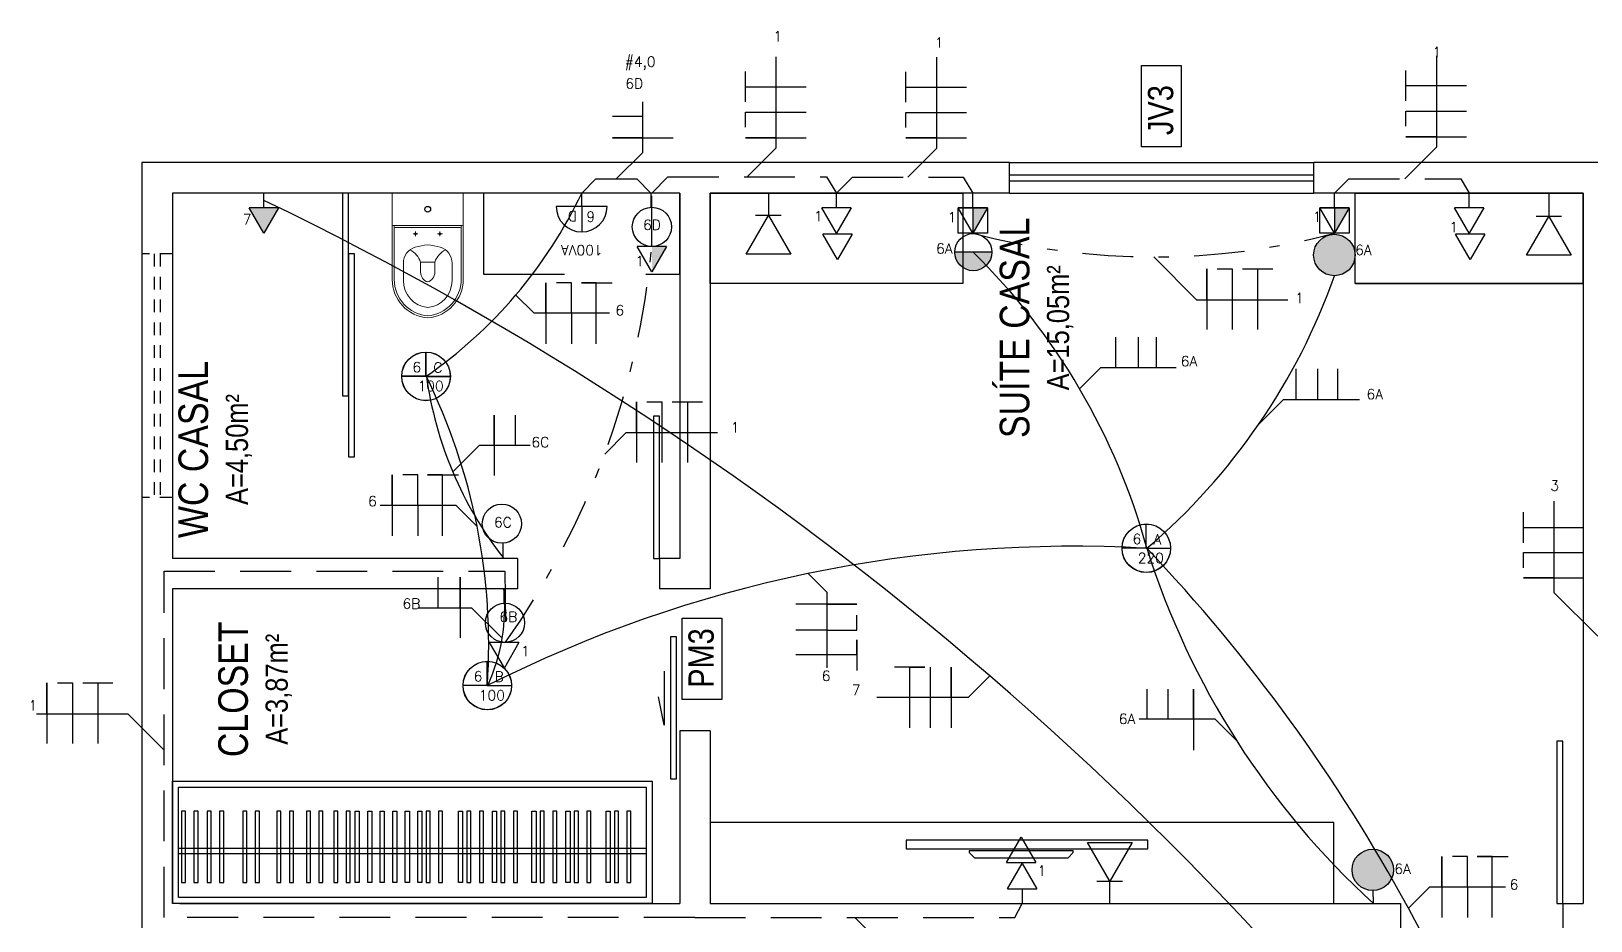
# Model space of a CAD drawing. Header units: millimetres. Extents: x 2718 to 3327, y 272 to 594.
# Drawn here: x 3143.27 to 3158.64, y 448.22 to 456.98 of the extents above; entities that cross this region are included whole.
import ezdxf
from ezdxf.enums import TextEntityAlignment as Align

# ---------------------------------------------------------------- set-up
doc = ezdxf.new("R2010")
doc.units = ezdxf.units.MM
doc.header["$MEASUREMENT"] = 0
for name, pattern in [('DASHDOT', [1, 0.5, -0.25, 0, -0.25]), ('DASHED', [0.75, 0.5, -0.25]), ('HIDDEN2', [0.1875, 0.125, -0.0625])]:
    doc.linetypes.add(name, pattern=pattern)
doc.layers.get('0').update_dxf_attribs({"linetype": 'CONTINUOUS'})
for name, color, linetype, lineweight in [('Circuito Chuveiros', 10, 'CONTINUOUS', 30), ('Circuito Iluminação 3', 90, 'CONTINUOUS', 30), ('Circuito Iluminação 6', 90, 'CONTINUOUS', 30), ('Circuito Tomada 1', 10, 'CONTINUOUS', 30), ('Circuito Tomada 3', 10, 'CONTINUOUS', 30), ('E-Lay-9', 9, 'CONTINUOUS', 9), ('E-Txt-W', 7, 'CONTINUOUS', 20), ('Eletroduto Laje', 40, 'CONTINUOUS', 30), ('Eletroduto_Parede', 200, 'DASHED', 30), ('Eletroduto_Piso', 32, 'DASHDOT', 30)]:
    doc.layers.add(name, color=color, linetype=linetype, lineweight=lineweight)
for name, color, linetype in [('E-txt-g', 3, 'CONTINUOUS'), ('HIDROSSANITÁRIO', 8, 'CONTINUOUS'), ('Iluminação', 50, 'CONTINUOUS'), ('Iluminação_Arandela', 50, 'CONTINUOUS'), ('Iluminação_Teto', 50, 'CONTINUOUS'), ('PONTOS_ELETRICOS', 2, 'CONTINUOUS'), ('Segurança', 170, 'CONTINUOUS'), ('Tomadas_Interruptores', 50, 'CONTINUOUS'), ('TXT_0', 7, 'CONTINUOUS')]:
    doc.layers.add(name, color=color, linetype=linetype)
doc.styles.add('F2', font='ARIALN.TTF')
doc.styles.add('PADRAO_TXT', font='romans.shx')
doc.styles.add('REG60', font='romans.shx', dxfattribs={"width": 0.8, "height": 0.15})
doc.styles.add('REG80', font='romans.shx', dxfattribs={"width": 0.8, "height": 0.2})
doc.styles.add('ROMANS', font='romans.shx', dxfattribs={"height": 0.1})

# ---------------------------------------------------------------- blocks, each defined once
blk = doc.blocks.new('vaso-s')
at = {"color": 8}
for start, end in [(0, 180), (180, 0)]:
    blk.add_arc((0.08, 0), 0.0143, start, end, dxfattribs=at)
at = {"layer": 'E-Lay-9', "color": 8}
for p, q in [((0, 0.17), (0, 0)), ((0.4256, 0.175), (0.005, 0.175)), ((0.16, 0.17), (0.16, 0.17)), ((0.16, 0.17), (0.16, 0)), ((0.4256, 0.165), (0.165, 0.165)), ((0.17, 0), (0.17, 0.16)), ((0.4306, 0.12), (0.3459, 0.12)), ((0.2134, 0.06), (0.1891, 0.06)), ((0.2013, 0.0479), (0.2013, 0.0722)), ((0.3406, 0.035), (0.3406, 0)), ((0.3906, 0.035), (0.3406, 0.035)), ((0, -0.17), (0, 0)), ((0.16, -0.17), (0.16, 0)), ((0.17, 0), (0.17, -0.1601)), ((0.2134, -0.06), (0.1891, -0.06)), ((0.2013, -0.0479), (0.2013, -0.0722)), ((0.3406, -0.035), (0.3406, 0)), ((0.3906, -0.035), (0.3406, -0.035)), ((0.4306, -0.12), (0.3459, -0.12)), ((0.4256, -0.175), (0.005, -0.175)), ((0.16, -0.17), (0.16, -0.17)), ((0.4256, -0.165), (0.165, -0.165))]:
    blk.add_line(p, q, dxfattribs=at)
for centre in [(0.2013, 0.06), (0.2013, -0.06)]:
    blk.add_circle(centre, 0.005, dxfattribs=at)
for centre, radius, start, end in [((0.005, 0.17), 0.005, 90, 180), ((0.155, 0.17), 0.005, 0, 90), ((0.165, 0.17), 0.00495, 180, 270), ((0.165, 0.16), 0.00495, 0, 90), ((0.4256, -0.015), 0.19, 4.52806, 90), ((0.4256, -0.015), 0.18, 4.78019, 90), ((0.3459, 0.0375), 0.0825, 90, 163.03545), ((0.3754, 0.1358), 0.1066, 206.93947, 250.96472), ((0.4306, -0.015), 0.135, 6.37937, 90), ((0.518, -0.015), 0.2624, 163.03545, 176.7233), ((0.3906, -0.015), 0.05, 17.4576, 90), ((0.518, 0.015), 0.2624, 183.2767, 196.96455), ((0.3459, -0.0375), 0.0825, 196.96455, 270), ((0.3754, -0.1358), 0.1066, 109.03528, 153.06053), ((0.3906, 0.015), 0.05, 270, 342.5424), ((0.4256, 0.015), 0.19, 270, 355.47194), ((0.4256, 0.015), 0.18, 270, 355.21981), ((0.4306, 0.015), 0.135, 270, 353.62063), ((0.005, -0.17), 0.005, 180, 270), ((0.155, -0.17), 0.005, 270, 0), ((0.165, -0.17), 0.00495, 90, 180), ((0.165, -0.1601), 0.00495, 270, 0)]:
    blk.add_arc(centre, radius, start, end, dxfattribs=at)
blk = doc.blocks.new('TXT-AMB75')
at = {"layer": 'E-txt-g', "style": 'REG80', "width": 0.8, "flags": 8}
blk.add_attdef('TXT', text='', height=0.2, dxfattribs=at).set_placement((0.005, 0.296), align=Align.CENTER)
at = {"layer": 'E-Txt-W', "style": 'REG60', "width": 0.8, "flags": 8}
blk.add_attdef('TXT', text='', height=0.15, dxfattribs=at).set_placement((0.005, 0.027), align=Align.CENTER)
blk = doc.blocks.new('luminaria3')
at = {"layer": 'PONTOS_ELETRICOS'}
for p, q in [((0, 0.133), (0, 0.383)), ((-0.09, 0), (0.09, 0)), ((0, 0.133), (0, 0))]:
    blk.add_line(p, q, dxfattribs=at)
blk.add_lwpolyline([(0.25, 0.133, 1), (-0.25, 0.133)], format="xyb", close=True, dxfattribs=at)
at = {"layer": 'TXT_0', "style": 'PADRAO_TXT', "flags": 8}
for tag, p in [('PO', (-0.001, 0.563)), ('CI', (-0.089, 0.232)), ('CO', (0.091, 0.229))]:
    blk.add_attdef(tag, text='', height=0.1, dxfattribs=at).set_placement(p, align=Align.MIDDLE)

msp = doc.modelspace()

# ---------------------------------------------------------------- hatches: boundary and pattern name
at = {"layer": 'Tomadas_Interruptores'}
h = msp.add_hatch(color=256, dxfattribs=at)
h.dxf.hatch_style = 1
h.paths.add_polyline_path([(3145.419, 455.241), (3145.563, 454.99), (3145.708, 455.241)])
h = msp.add_hatch(color=256, dxfattribs=at)
h.dxf.hatch_style = 1
h.paths.add_polyline_path([(3152.692, 455.241), (3152.547, 455.241), (3152.547, 454.991), (3152.547, 454.991)])
h = msp.add_hatch(color=256, dxfattribs=at)
h.dxf.hatch_style = 1
h.paths.add_polyline_path([(3156.256, 455.241), (3156.112, 455.241), (3156.112, 454.991), (3156.112, 454.991)])
h = msp.add_hatch(color=256, dxfattribs=at)
h.dxf.hatch_style = 1
h.paths.add_polyline_path([(3149.386, 454.609), (3149.53, 454.859), (3149.386, 454.859)])
h = msp.add_hatch(color=256, dxfattribs=at)
h.dxf.hatch_style = 1
h.paths.add_polyline_path([(3156.314, 454.775, 1), (3155.905, 454.775, 1)])
h = msp.add_hatch(color=256, dxfattribs=at)
h.dxf.hatch_style = 1
h.paths.add_polyline_path([(3152.369, 454.803, 1), (3152.734, 454.803)])
h = msp.add_hatch(color=256, dxfattribs=at)
h.dxf.hatch_style = 1
h.paths.add_polyline_path([(3156.284, 448.718, 1), (3156.693, 448.718, 1)])

# ---------------------------------------------------------------- linework, layer by layer
at = {"layer": 'Circuito Chuveiros', "lineweight": 30}
for p, q in [((3152.076, 450.716), (3151.776, 450.716)), ((3151.926, 450.116), (3151.926, 450.716)), ((3152.132, 450.116), (3152.132, 450.716)), ((3152.334, 450.416), (3152.334, 450.716)), ((3152.334, 450.716), (3152.334, 450.116)), ((3152.715, 450.628), (3152.503, 450.416)), ((3152.503, 450.416), (3151.603, 450.416))]:
    msp.add_line(p, q, dxfattribs=at)
at = {"layer": 'Circuito Iluminação 3', "lineweight": 30}
msp.add_line((3151.926, 450.716), (3152.076, 450.716), dxfattribs=at)
at = {"layer": 'Circuito Iluminação 6', "lineweight": 30}
for p, q in [((3149.295, 455.784), (3149.295, 456.283)), ((3149.295, 456.14), (3148.998, 456.14)), ((3149.295, 455.931), (3148.998, 455.931)), ((3148.998, 455.931), (3149.594, 455.931)), ((3149.034, 455.524), (3149.295, 455.784)), ((3148.341, 454.204, 0.26), (3148.341, 454.502, 0.26)), ((3148.341, 454.502, 0.26), (3148.341, 453.901, 0.26)), ((3148.595, 454.501, 0.26), (3148.447, 454.501, 0.26)), ((3148.595, 454.204, 0.26), (3148.595, 454.501, 0.26)), ((3148.837, 454.501, 0.26), (3148.691, 454.501, 0.26)), ((3148.691, 454.501, 0.26), (3148.994, 454.501, 0.26)), ((3148.837, 453.901, 0.26), (3148.837, 454.501, 0.26)), ((3148.045, 454.381, 0.26), (3148.222, 454.204, 0.26)), ((3148.222, 454.204, 0.26), (3148.968, 454.204, 0.26)), ((3148.222, 454.204, 0.26), (3148.341, 454.204, 0.26)), ((3148.341, 454.204, 0.26), (3148.341, 454.204, 0.26)), ((3148.595, 454.204, 0.26), (3148.595, 453.901, 0.26)), ((3153.958, 453.666), (3153.958, 453.966)), ((3154.18, 453.666), (3154.18, 453.966)), ((3154.358, 453.666), (3154.358, 453.966)), ((3153.599, 453.457), (3153.809, 453.666)), ((3153.809, 453.666), (3154.552, 453.666)), ((3155.735, 453.351), (3155.735, 453.653)), ((3155.948, 453.351), (3155.948, 453.653)), ((3156.143, 453.351), (3156.143, 453.653)), ((3155.364, 453.106), (3155.608, 453.351)), ((3155.608, 453.351), (3156.358, 453.351)), ((3147.833, 452.902, 7.318), (3147.833, 453.198, 7.318)), ((3147.833, 453.198, 7.318), (3147.833, 452.603, 7.318)), ((3148.042, 452.902, 7.318), (3148.042, 453.198, 7.318)), ((3147.424, 452.639, 7.318), (3147.687, 452.902, 7.318)), ((3147.687, 452.902, 7.318), (3148.185, 452.902, 7.318)), ((3146.827, 452.311), (3146.827, 452.609)), ((3146.827, 452.609), (3146.827, 452.008)), ((3147.081, 452.609), (3146.932, 452.609)), ((3147.081, 452.311), (3147.081, 452.609)), ((3147.323, 452.609), (3147.176, 452.609)), ((3147.176, 452.609), (3147.479, 452.609)), ((3147.323, 452.008), (3147.323, 452.609)), ((3146.708, 452.311), (3147.454, 452.311)), ((3146.708, 452.311), (3146.827, 452.311)), ((3146.827, 452.311), (3146.827, 452.311)), ((3147.081, 452.311), (3147.081, 452.008)), ((3147.663, 452.102), (3147.454, 452.311)), ((3150.924, 451.637), (3151.108, 451.453)), ((3147.281, 451.297, 0.26), (3147.281, 451.601, 0.26)), ((3147.496, 451.297, 0.26), (3147.496, 451.601, 0.26)), ((3147.496, 451.601, 0.26), (3147.496, 451.005, 0.26)), ((3151.406, 451.334), (3150.805, 451.334)), ((3151.108, 451.453), (3151.108, 450.707)), ((3151.108, 451.453), (3151.108, 451.334)), ((3151.108, 451.334), (3151.108, 451.334)), ((3151.108, 451.334), (3151.406, 451.334)), ((3147.612, 451.297, 0.26), (3147.079, 451.297, 0.26)), ((3147.911, 450.999, 0.26), (3147.612, 451.297, 0.26)), ((3151.405, 451.08), (3151.405, 451.228)), ((3151.108, 451.08), (3150.805, 451.08)), ((3151.108, 451.08), (3151.405, 451.08)), ((3151.405, 450.838), (3151.405, 450.984)), ((3151.405, 450.984), (3151.405, 450.681)), ((3150.805, 450.838), (3151.405, 450.838)), ((3154.266, 450.201), (3154.266, 450.497)), ((3154.474, 450.201), (3154.474, 450.497)), ((3154.721, 450.201), (3154.721, 450.497)), ((3154.721, 450.497), (3154.721, 449.896)), ((3154.936, 450.201), (3154.186, 450.201)), ((3155.148, 449.989), (3154.936, 450.201)), ((3157.168, 448.552), (3157.168, 448.85)), ((3157.168, 448.85), (3157.168, 448.249)), ((3157.422, 448.85), (3157.274, 448.85)), ((3157.422, 448.552), (3157.422, 448.85)), ((3157.664, 448.85), (3157.518, 448.85)), ((3157.518, 448.85), (3157.821, 448.85)), ((3157.664, 448.249), (3157.664, 448.85)), ((3156.839, 448.342), (3157.05, 448.552)), ((3157.05, 448.552), (3157.795, 448.552)), ((3157.05, 448.552), (3157.168, 448.552)), ((3157.168, 448.552), (3157.168, 448.552)), ((3157.422, 448.552), (3157.422, 448.249))]:
    msp.add_line(p, q, dxfattribs=at)
at = {"layer": 'Circuito Tomada 1', "lineweight": 30}
for p, q in [((3150.611, 455.83), (3150.611, 456.728)), ((3152.192, 455.827), (3152.192, 456.725)), ((3157.119, 455.841), (3157.119, 456.739)), ((3150.307, 456.284), (3150.307, 456.582)), ((3151.889, 456.281), (3151.889, 456.579)), ((3156.815, 456.295), (3156.815, 456.592)), ((3150.307, 456.433), (3150.905, 456.433)), ((3151.889, 456.43), (3152.487, 456.43)), ((3156.815, 456.444), (3157.413, 456.444)), ((3150.307, 456.035), (3150.307, 456.182)), ((3150.307, 456.182), (3150.905, 456.182)), ((3151.889, 456.032), (3151.889, 456.179)), ((3151.889, 456.179), (3152.487, 456.179)), ((3156.815, 456.045), (3156.815, 456.193)), ((3156.815, 456.193), (3157.413, 456.193)), ((3150.611, 455.931), (3150.307, 455.931)), ((3150.307, 455.931), (3150.905, 455.931)), ((3152.192, 455.928), (3151.889, 455.928)), ((3151.889, 455.928), (3152.487, 455.928)), ((3157.119, 455.941), (3156.815, 455.941)), ((3156.815, 455.941), (3157.413, 455.941)), ((3150.325, 455.544), (3150.611, 455.83)), ((3151.908, 455.543), (3152.192, 455.827)), ((3156.803, 455.525), (3157.119, 455.841)), ((3154.33, 454.756), (3154.751, 454.334)), ((3154.852, 454.334), (3154.852, 454.638)), ((3154.852, 454.638), (3154.852, 454.04)), ((3154.956, 454.638), (3155.104, 454.638)), ((3155.104, 454.638), (3155.104, 454.04)), ((3155.206, 454.638), (3155.503, 454.638)), ((3155.354, 454.638), (3155.354, 454.04)), ((3154.751, 454.334), (3155.65, 454.334)), ((3149.233, 453.025), (3149.233, 453.329)), ((3149.233, 453.329), (3149.233, 452.731)), ((3149.337, 453.329), (3149.485, 453.329)), ((3149.485, 453.329), (3149.485, 452.731)), ((3149.587, 453.329), (3149.884, 453.329)), ((3149.735, 453.329), (3149.735, 452.731)), ((3148.922, 452.814), (3149.132, 453.025)), ((3149.132, 453.025), (3150.031, 453.025)), ((3143.424, 450.256), (3143.424, 450.56)), ((3143.424, 450.56), (3143.424, 449.962)), ((3143.528, 450.56), (3143.676, 450.56)), ((3143.676, 450.56), (3143.676, 449.962)), ((3143.778, 450.56), (3144.075, 450.56)), ((3143.927, 450.56), (3143.927, 449.962)), ((3143.324, 450.256), (3144.222, 450.256)), ((3144.58, 449.898), (3144.222, 450.256)), ((3151.384, 448.249), (3151.668, 447.965))]:
    msp.add_line(p, q, dxfattribs=at)
at = {"layer": 'Circuito Tomada 3', "lineweight": 30}
for p, q in [((3157.973, 451.941), (3157.973, 452.243)), ((3158.277, 451.446), (3158.277, 452.351)), ((3157.973, 452.092), (3158.569, 452.092)), ((3157.973, 451.693), (3157.973, 451.843)), ((3157.973, 451.843), (3158.569, 451.843)), ((3158.277, 451.595), (3157.973, 451.595)), ((3157.973, 451.595), (3158.569, 451.595)), ((3158.705, 451.019), (3158.277, 451.446))]:
    msp.add_line(p, q, dxfattribs=at)
at = {"layer": 'Eletroduto Laje'}
for centre, radius, start, end in [((3131.345, 425.808), 32.753, 34.2703, 64.2703), ((3144.555, 457.348, 0.26), 4.581, 304.6382, 334.6382), ((3147.964, 450.151), 6.534, 15.3982, 45.3982), ((3150.178, 456.678), 6.297, 310.443, 340.443), ((3141.781, 450.934), 5.997, 356.2329, 26.2329), ((3150.877, 454.098, 7.318), 3.749, 187.9097, 217.9097), ((3153.537, 439.079), 12.827, 86.7554, 116.7554), ((3142.088, 440.326), 16.788, 13.5195, 43.5195), ((3161.912, 454.304), 8.023, 197.5385, 227.5385), ((3146.07, 451.305, 0.26), 1.866, 335.5653, 5.5653), ((3149.779, 466.464), 23.831, 291.2361, 321.2361), ((3148.037, 453.945), 14.198, 316.9405, 346.9405)]:
    msp.add_arc(centre, radius, start, end, dxfattribs=at)
at = {"layer": 'Eletroduto_Parede'}
for p, q in [((3148.694, 455.386), (3148.832, 455.524)), ((3148.832, 455.524), (3149.236, 455.524)), ((3149.375, 455.386), (3149.236, 455.524))]:
    msp.add_line(p, q, dxfattribs=at)
at = {"layer": 'Eletroduto_Parede', "lineweight": 30}
for p, q in [((3149.386, 455.386), (3149.544, 455.544)), ((3149.544, 455.544), (3151.105, 455.544)), ((3151.105, 455.544), (3151.205, 455.386)), ((3151.205, 455.386), (3151.362, 455.543)), ((3151.362, 455.543), (3152.453, 455.543)), ((3152.453, 455.543), (3152.547, 455.386)), ((3156.112, 455.386), (3156.251, 455.525)), ((3156.251, 455.525), (3157.355, 455.525)), ((3157.355, 455.525), (3157.438, 455.386)), ((3149.386, 454.859), (3149.386, 455.386)), ((3144.58, 451.547), (3144.58, 451.661)), ((3144.58, 451.661), (3147.937, 451.661)), ((3147.937, 451.661), (3147.944, 450.959)), ((3144.58, 448.249), (3144.58, 451.547)), ((3149.808, 448.249), (3144.58, 448.249)), ((3149.808, 447.527), (3149.808, 448.249)), ((3149.808, 448.249), (3152.961, 448.249)), ((3152.961, 448.249), (3153.033, 448.386))]:
    msp.add_line(p, q, dxfattribs=at)
at = {"layer": 'Eletroduto_Piso', "lineweight": 30}
for centre, radius, start, end in [((3141.388, 455.6), 8.032, 324.7123, 354.7123), ((3154.33, 461.641), 6.885, 255, 285)]:
    msp.add_arc(centre, radius, start, end, dxfattribs=at)
at = {"layer": 'HIDROSSANITÁRIO', "color": 8, "linetype": 'Continuous'}
for p, q in [((3152.909, 455.686, 3.659), (3144.361, 455.686, 3.659)), ((3152.909, 455.686), (3144.361, 455.686)), ((3144.361, 455.686), (3144.361, 448.086)), ((3149.661, 455.686, 3.659), (3146.961, 455.686, 3.659)), ((3152.909, 455.386), (3152.909, 455.686)), ((3152.909, 455.686), (3155.909, 455.686)), ((3160.344, 455.686, 3.659), (3155.909, 455.686, 3.659)), ((3160.344, 455.686), (3155.909, 455.686)), ((3155.909, 455.386), (3155.909, 455.686)), ((3152.909, 455.566), (3155.909, 455.566)), ((3152.909, 455.506), (3155.909, 455.506)), ((3149.661, 455.386), (3144.661, 455.386)), ((3144.661, 455.386), (3144.661, 451.786)), ((3149.661, 455.386), (3149.661, 451.786)), ((3152.909, 455.386), (3149.961, 455.386)), ((3149.961, 455.386), (3149.961, 451.486)), ((3152.909, 455.386), (3155.909, 455.386)), ((3158.561, 455.386), (3155.909, 455.386)), ((3158.561, 455.386), (3158.561, 448.386)), ((3148.061, 451.786), (3144.661, 451.786)), ((3148.061, 451.786), (3148.061, 451.486)), ((3149.661, 451.786), (3149.461, 451.786)), ((3149.461, 451.786), (3149.461, 451.486)), ((3144.661, 451.486), (3144.661, 448.386)), ((3148.061, 451.486), (3144.661, 451.486)), ((3149.961, 451.486), (3149.461, 451.486)), ((3149.661, 450.086), (3149.661, 448.386)), ((3149.961, 450.086), (3149.661, 450.086)), ((3149.961, 450.086), (3149.961, 448.386)), ((3144.734, 448.386), (3149.661, 448.386)), ((3149.961, 448.386), (3156.761, 448.386)), ((3156.761, 448.386), (3156.761, 448.086)), ((3158.361, 448.386), (3158.561, 448.386)), ((3158.361, 448.386), (3158.361, 448.086))]:
    msp.add_line(p, q, dxfattribs=at)
at = {"layer": 'HIDROSSANITÁRIO', "color": 8}
for p, q in [((3152.909, 455.386), (3152.45, 455.386)), ((3156.315, 455.386), (3155.909, 455.386)), ((3158.561, 455.386), (3156.315, 455.386)), ((3158.561, 454.496), (3158.561, 455.386)), ((3156.315, 454.496), (3158.561, 454.496))]:
    msp.add_line(p, q, dxfattribs=at)
at = {"layer": 'HIDROSSANITÁRIO', "color": 8, "linetype": 'HIDDEN2'}
for p, q in [((3144.661, 454.786), (3144.361, 454.786)), ((3144.481, 454.786), (3144.481, 452.386)), ((3144.541, 454.786), (3144.541, 452.386)), ((3144.661, 452.386), (3144.361, 452.386))]:
    msp.add_line(p, q, dxfattribs=at)
at = {"layer": 'HIDROSSANITÁRIO', "color": 8, "ltscale": 0.5}
for p, q in [((3144.721, 448.93), (3149.328, 448.93)), ((3144.721, 448.88), (3149.328, 448.88))]:
    msp.add_line(p, q, dxfattribs=at)
at = {"layer": 'HIDROSSANITÁRIO', "color": 8, "elevation": 3.659}
for points in [[(3154.211, 455.842), (3154.211, 456.642), (3154.601, 456.642), (3154.601, 455.842)], [(3149.684, 450.396), (3149.684, 451.196), (3150.074, 451.196), (3150.074, 450.396)]]:
    msp.add_lwpolyline(points, close=True, dxfattribs=at)
at = {"layer": 'HIDROSSANITÁRIO', "color": 8}
for points in [[(3146.336, 455.386), (3146.336, 453.387), (3146.396, 453.387), (3146.396, 455.386)], [(3149.961, 454.496), (3149.961, 455.386), (3152.45, 455.386), (3152.45, 454.496)], [(3156.315, 454.496), (3156.315, 455.386), (3158.561, 455.386), (3158.561, 454.496)], [(3146.396, 454.786), (3146.396, 452.787), (3146.456, 452.787), (3146.456, 454.786)], [(3158.361, 448.386), (3158.361, 449.986), (3158.301, 449.986), (3158.301, 448.386)], [(3144.661, 449.593), (3149.388, 449.593), (3149.388, 448.386), (3144.661, 448.386)], [(3144.721, 449.533), (3149.328, 449.533), (3149.328, 448.446), (3144.721, 448.446)], [(3156.105, 449.186), (3149.961, 449.186), (3149.961, 448.386), (3156.105, 448.386)], [(3151.891, 449.011), (3151.891, 448.925), (3154.271, 448.925), (3154.271, 449.011)], [(3152.512, 448.906), (3152.512, 448.889), (3152.564, 448.838), (3153.487, 448.838), (3153.538, 448.889), (3153.538, 448.906)]]:
    msp.add_lwpolyline(points, close=True, dxfattribs=at)
msp.add_lwpolyline([(3149.326, 454.586), (3149.661, 454.586), (3149.661, 455.386), (3147.727, 455.386), (3147.727, 454.586), (3148.526, 454.586)], dxfattribs=at)
at = {"layer": 'HIDROSSANITÁRIO', "color": 8, "linetype": 'Continuous'}
msp.add_lwpolyline([(3149.461, 451.786), (3149.461, 453.186), (3149.401, 453.186), (3149.401, 451.786)], close=True, dxfattribs=at)
at = {"layer": 'HIDROSSANITÁRIO', "color": 8, "linetype": 'Continuous', "elevation": 3.659}
msp.add_lwpolyline([(3149.628, 449.615), (3149.628, 451.015), (3149.568, 451.015), (3149.568, 449.615)], close=True, dxfattribs=at)
msp.add_lwpolyline([(3149.508, 450.674), (3149.508, 450.142), (3149.452, 450.423)], dxfattribs=at)
at = {"layer": 'HIDROSSANITÁRIO', "color": 8, "ltscale": 0.5}
for points in [[(3144.791, 449.295), (3144.751, 449.295), (3144.751, 448.595), (3144.791, 448.595)], [(3144.914, 449.295), (3144.874, 449.295), (3144.874, 448.595), (3144.914, 448.595)], [(3145.044, 449.295), (3145.004, 449.295), (3145.004, 448.595), (3145.044, 448.595)], [(3145.167, 449.295), (3145.127, 449.295), (3145.127, 448.595), (3145.167, 448.595)], [(3145.395, 449.295), (3145.355, 449.295), (3145.355, 448.595), (3145.395, 448.595)], [(3145.518, 449.295), (3145.478, 449.295), (3145.478, 448.595), (3145.518, 448.595)], [(3145.731, 449.295), (3145.691, 449.295), (3145.691, 448.595), (3145.731, 448.595)], [(3145.854, 449.295), (3145.814, 449.295), (3145.814, 448.595), (3145.854, 448.595)], [(3146.022, 449.295), (3145.982, 449.295), (3145.982, 448.595), (3146.022, 448.595)], [(3146.145, 449.295), (3146.105, 449.295), (3146.105, 448.595), (3146.145, 448.595)], [(3146.291, 449.295), (3146.251, 449.295), (3146.251, 448.595), (3146.291, 448.595)], [(3146.414, 449.295), (3146.374, 449.295), (3146.374, 448.595), (3146.414, 448.595)], [(3146.463, 449.295), (3146.503, 449.295), (3146.503, 448.595), (3146.463, 448.595)], [(3146.586, 449.295), (3146.626, 449.295), (3146.626, 448.595), (3146.586, 448.595)], [(3146.709, 449.295), (3146.749, 449.295), (3146.749, 448.595), (3146.709, 448.595)], [(3146.832, 449.295), (3146.872, 449.295), (3146.872, 448.595), (3146.832, 448.595)], [(3146.956, 449.295), (3146.996, 449.295), (3146.996, 448.595), (3146.956, 448.595)], [(3147.079, 449.295), (3147.119, 449.295), (3147.119, 448.595), (3147.079, 448.595)], [(3147.201, 449.295), (3147.161, 449.295), (3147.161, 448.595), (3147.201, 448.595)], [(3147.324, 449.295), (3147.284, 449.295), (3147.284, 448.595), (3147.324, 448.595)], [(3147.481, 449.295), (3147.521, 449.295), (3147.521, 448.595), (3147.481, 448.595)], [(3147.603, 449.295), (3147.563, 449.295), (3147.563, 448.595), (3147.603, 448.595)], [(3147.726, 449.295), (3147.686, 449.295), (3147.686, 448.595), (3147.726, 448.595)], [(3147.815, 449.295), (3147.855, 449.295), (3147.855, 448.595), (3147.815, 448.595)], [(3147.937, 449.295), (3147.897, 449.295), (3147.897, 448.595), (3147.937, 448.595)], [(3148.061, 449.295), (3148.021, 449.295), (3148.021, 448.595), (3148.061, 448.595)], [(3148.204, 449.295), (3148.244, 449.295), (3148.244, 448.595), (3148.204, 448.595)], [(3148.326, 449.295), (3148.286, 449.295), (3148.286, 448.595), (3148.326, 448.595)], [(3148.449, 449.295), (3148.409, 449.295), (3148.409, 448.595), (3148.449, 448.595)], [(3148.539, 449.295), (3148.579, 449.295), (3148.579, 448.595), (3148.539, 448.595)], [(3148.661, 449.295), (3148.621, 449.295), (3148.621, 448.595), (3148.661, 448.595)], [(3148.784, 449.295), (3148.744, 449.295), (3148.744, 448.595), (3148.784, 448.595)], [(3148.934, 449.295), (3148.974, 449.295), (3148.974, 448.595), (3148.934, 448.595)], [(3149.056, 449.295), (3149.016, 449.295), (3149.016, 448.595), (3149.056, 448.595)], [(3149.179, 449.295), (3149.139, 449.295), (3149.139, 448.595), (3149.179, 448.595)]]:
    msp.add_lwpolyline(points, close=True, dxfattribs=at)
at = {"layer": 'Iluminação'}
for p, q in [((3147.162, 453.583, 0.26), (3147.158, 453.579, 0.26)), ((3147.162, 453.584), (3147.159, 453.58)), ((3147.159, 453.579, 1.243), (3147.162, 453.583, 1.245)), ((3147.163, 453.583, -0.13), (3147.159, 453.58, -0.13)), ((3147.163, 453.582, 0.13), (3147.159, 453.579, 0.13)), ((3147.159, 453.58), (3147.161, 453.579)), ((3147.16, 453.585, 0.26), (3147.165, 453.579, 0.26)), ((3147.16, 453.583, 0.26), (3147.164, 453.579, 0.26)), ((3147.16, 453.581, 0.333), (3147.163, 453.579, 0.333)), ((3147.163, 453.581, 7.578), (3147.16, 453.579, 7.568)), ((3147.16, 453.581, -0.26), (3147.162, 453.58, -0.26)), ((3147.161, 453.586), (3147.166, 453.58)), ((3147.161, 453.584), (3147.164, 453.58)), ((3147.161, 453.582, 0.073), (3147.164, 453.58, 0.073)), ((3147.164, 453.582, 7.318), (3147.161, 453.58, 7.308))]:
    msp.add_line(p, q, dxfattribs=at)
at = {"layer": 'Iluminação_Teto'}
for p, q in [((3147.16, 453.579, 0.26), (3147.16, 453.818, 0.26)), ((3147.161, 453.58), (3147.161, 453.819)), ((3147.16, 453.579, 0.26), (3146.921, 453.579, 0.26)), ((3147.161, 453.58), (3146.922, 453.58)), ((3147.16, 453.58, 0.983), (3147.162, 453.584, 0.985)), ((3147.16, 453.579, 0.26), (3147.399, 453.579, 0.26)), ((3147.161, 453.58), (3147.4, 453.58)), ((3154.257, 451.887, -0.26), (3154.257, 452.126, -0.26)), ((3154.257, 451.886), (3154.257, 452.125)), ((3154.257, 451.886), (3154.017, 451.886)), ((3154.257, 451.887, -0.26), (3154.018, 451.887, -0.26)), ((3154.258, 451.89), (3154.255, 451.886)), ((3154.255, 451.886, 0.983), (3154.258, 451.889, 0.985)), ((3154.259, 451.888, -0.13), (3154.255, 451.886, -0.13)), ((3154.259, 451.891, -0.26), (3154.256, 451.887, -0.26)), ((3154.256, 451.887, 0.724), (3154.259, 451.89, 0.726)), ((3154.26, 451.889, -0.39), (3154.256, 451.887, -0.39)), ((3154.259, 451.888, 7.318), (3154.256, 451.886, 7.308)), ((3154.256, 451.888, -0.52), (3154.258, 451.887, -0.52)), ((3154.256, 451.887, -0.26), (3154.257, 451.886, -0.26)), ((3154.257, 451.892, -0.26), (3154.262, 451.887, -0.26)), ((3154.257, 451.891), (3154.261, 451.886)), ((3154.257, 451.891, -0.26), (3154.261, 451.887, -0.26)), ((3154.257, 451.89), (3154.26, 451.886)), ((3154.257, 451.889, -0.187), (3154.26, 451.887, -0.187)), ((3154.26, 451.889, 7.058), (3154.257, 451.887, 7.049)), ((3154.257, 451.887, 0.073), (3154.259, 451.886, 0.073)), ((3154.257, 451.887, -0.26), (3154.497, 451.887, -0.26)), ((3154.257, 451.886), (3154.496, 451.886)), ((3147.764, 450.533, 0.26), (3147.764, 450.772, 0.26)), ((3147.765, 450.534), (3147.765, 450.773)), ((3147.764, 450.533, 0.26), (3147.525, 450.533, 0.26)), ((3147.765, 450.534), (3147.526, 450.534)), ((3147.765, 450.537, 0.26), (3147.762, 450.533, 0.26)), ((3147.766, 450.538), (3147.763, 450.534)), ((3147.763, 450.533, 1.243), (3147.766, 450.537, 1.245)), ((3147.767, 450.537, -0.13), (3147.763, 450.534, -0.13)), ((3147.767, 450.536, 0.13), (3147.763, 450.533, 0.13)), ((3147.763, 450.534), (3147.765, 450.533)), ((3147.764, 450.538, 0.26), (3147.769, 450.533, 0.26)), ((3147.764, 450.534, 0.983), (3147.766, 450.538, 0.985)), ((3147.764, 450.537, 0.26), (3147.768, 450.533, 0.26)), ((3147.768, 450.536, 7.318), (3147.764, 450.534, 7.308)), ((3147.764, 450.535, 0.333), (3147.767, 450.533, 0.333)), ((3147.767, 450.535, 7.578), (3147.764, 450.533, 7.568)), ((3147.764, 450.535, -0.26), (3147.765, 450.534, -0.26)), ((3147.764, 450.533, 0.26), (3148.003, 450.533, 0.26)), ((3147.765, 450.54), (3147.769, 450.534)), ((3147.765, 450.538), (3147.768, 450.534)), ((3147.765, 450.536, 0.073), (3147.768, 450.534, 0.073)), ((3147.765, 450.534), (3148.004, 450.534))]:
    msp.add_line(p, q, dxfattribs=at)
for centre in [(3147.16, 453.579, 0.26), (3147.161, 453.58), (3154.257, 451.886), (3154.257, 451.887, -0.26), (3147.764, 450.533, 0.26), (3147.765, 450.534)]:
    msp.add_circle(centre, 0.239, dxfattribs=at)
at = {"layer": 'Segurança'}
for p, q in [((3150.534, 455.386), (3150.534, 455.166)), ((3158.223, 455.375), (3158.223, 455.155)), ((3150.314, 454.784), (3150.534, 455.166)), ((3150.534, 455.166), (3150.408, 455.166)), ((3150.534, 455.166), (3150.754, 454.784)), ((3150.66, 455.166), (3150.534, 455.166)), ((3158.002, 454.774), (3158.223, 455.155)), ((3158.223, 455.155), (3158.097, 455.155)), ((3158.223, 455.155), (3158.443, 454.774)), ((3158.348, 455.155), (3158.223, 455.155)), ((3150.754, 454.784), (3150.314, 454.784)), ((3158.443, 454.774), (3158.002, 454.774)), ((3153.897, 448.606), (3153.677, 448.987)), ((3153.677, 448.987), (3154.117, 448.987)), ((3154.117, 448.987), (3153.897, 448.606)), ((3153.771, 448.606), (3153.897, 448.606)), ((3153.897, 448.386), (3153.897, 448.606)), ((3153.897, 448.606), (3154.023, 448.606))]:
    msp.add_line(p, q, dxfattribs=at)
at = {"layer": 'Tomadas_Interruptores'}
for p, q in [((3145.563, 455.241), (3145.563, 455.386)), ((3149.375, 455.386), (3149.375, 455.245)), ((3151.205, 455.241), (3151.205, 455.386)), ((3152.547, 455.241), (3152.547, 455.386)), ((3156.112, 455.241), (3156.112, 455.386)), ((3157.438, 455.241), (3157.438, 455.386)), ((3145.708, 455.241), (3145.419, 455.241)), ((3145.563, 454.99), (3145.419, 455.241)), ((3145.708, 455.241), (3145.563, 454.99)), ((3151.35, 455.241), (3151.061, 455.241)), ((3151.205, 454.99), (3151.061, 455.241)), ((3151.35, 455.241), (3151.205, 454.99)), ((3152.402, 455.241), (3152.692, 455.241)), ((3152.402, 454.991), (3152.403, 455.241)), ((3152.692, 455.241), (3152.403, 455.241)), ((3152.547, 454.99), (3152.403, 455.241)), ((3152.692, 455.241), (3152.547, 454.99)), ((3152.547, 455.241), (3152.547, 454.99)), ((3152.692, 455.241), (3152.692, 454.991)), ((3156.256, 455.241), (3155.967, 455.241)), ((3156.112, 454.99), (3155.967, 455.241)), ((3155.967, 455.241), (3156.256, 455.241)), ((3155.967, 454.991), (3155.967, 455.241)), ((3156.256, 455.241), (3156.112, 454.99)), ((3156.112, 455.241), (3156.112, 454.99)), ((3156.256, 455.241), (3156.256, 454.991)), ((3157.583, 455.241), (3157.293, 455.241)), ((3157.438, 454.99), (3157.293, 455.241)), ((3157.583, 455.241), (3157.438, 454.99)), ((3149.386, 454.609), (3149.241, 454.859)), ((3149.53, 454.859), (3149.241, 454.859)), ((3149.53, 454.859), (3149.386, 454.609)), ((3151.36, 454.982), (3151.071, 454.982)), ((3151.215, 454.731), (3151.071, 454.982)), ((3151.36, 454.982), (3151.215, 454.731)), ((3152.692, 454.991), (3152.402, 454.991)), ((3156.256, 454.991), (3155.967, 454.991)), ((3157.593, 454.982), (3157.304, 454.982)), ((3157.448, 454.731), (3157.304, 454.982)), ((3157.593, 454.982), (3157.448, 454.731)), ((3152.734, 454.803), (3152.369, 454.803)), ((3147.919, 451.795), (3147.919, 451.936)), ((3147.927, 451.486), (3147.927, 451.345)), ((3148.076, 450.959), (3147.787, 450.959)), ((3147.932, 450.709), (3147.787, 450.959)), ((3148.076, 450.959), (3147.932, 450.709)), ((3152.879, 448.789), (3153.023, 449.04)), ((3153.023, 449.04), (3153.168, 448.789)), ((3152.879, 448.789), (3153.168, 448.789)), ((3152.889, 448.53), (3153.033, 448.781)), ((3153.033, 448.781), (3153.178, 448.53)), ((3152.889, 448.53), (3153.178, 448.53)), ((3153.033, 448.53), (3153.033, 448.386)), ((3156.496, 448.386), (3156.491, 448.522))]:
    msp.add_line(p, q, dxfattribs=at)
for centre, radius in [((3149.386, 455.052), 0.193), ((3152.552, 454.803), 0.183), ((3156.11, 454.775), 0.204), ((3147.908, 452.128), 0.193), ((3147.938, 451.152), 0.193), ((3156.488, 448.718), 0.204)]:
    msp.add_circle(centre, radius, dxfattribs=at)

# ---------------------------------------------------------------- block references
ref = msp.add_blockref('TXT-AMB75', (3153.537, 454.05), dxfattribs=dict(xscale=1.458, yscale=1.458, zscale=1.458, rotation=90))
ref.add_attrib('TXT', 'SUÍTE CASAL', dxfattribs={"layer": 'E-txt-g', "color": 2, "height": 0.2916, "rotation": 90, "style": 'F2'}).set_placement((3153.105, 454.058), align=Align.CENTER)
ref.add_attrib('TXT', 'A=15,05m²', dxfattribs={"layer": 'E-Txt-W', "height": 0.2187, "rotation": 90, "style": 'F2'}).set_placement((3153.497, 454.058), align=Align.CENTER)
ref = msp.add_blockref('TXT-AMB75', (3145.445, 452.851, 3.659), dxfattribs=dict(xscale=1.458, yscale=1.458, zscale=1.458, rotation=90))
ref.add_attrib('TXT', 'WC CASAL', dxfattribs={"layer": 'E-txt-g', "color": 2, "height": 0.2916, "rotation": 90, "style": 'F2'}).set_placement((3145.013, 452.859, 3.659), align=Align.CENTER)
ref.add_attrib('TXT', 'A=4,50m²', dxfattribs={"layer": 'E-Txt-W', "height": 0.2187, "rotation": 90, "style": 'F2'}).set_placement((3145.406, 452.859, 3.659), align=Align.CENTER)
ref = msp.add_blockref('TXT-AMB75', (3145.838, 450.489, 3.659), dxfattribs=dict(xscale=1.458, yscale=1.458, zscale=1.458, rotation=90))
ref.add_attrib('TXT', 'CLOSET', dxfattribs={"layer": 'E-txt-g', "color": 2, "height": 0.2916, "rotation": 90, "style": 'F2'}).set_placement((3145.405, 450.497, 3.659), align=Align.CENTER)
ref.add_attrib('TXT', 'A=3,87m²', dxfattribs={"layer": 'E-Txt-W', "height": 0.2187, "rotation": 90, "style": 'F2'}).set_placement((3145.798, 450.497, 3.659), align=Align.CENTER)
at = {"layer": 'HIDROSSANITÁRIO', "color": 8, "xscale": -2, "yscale": 2, "zscale": 2, "rotation": 90}
msp.add_blockref('vaso-s', (3147.177, 455.386), dxfattribs=at)
at = {"layer": 'Iluminação_Arandela'}
ref = msp.add_blockref('luminaria3', (3148.694, 455.386), dxfattribs=dict(at, rotation=180))
ref.add_attrib('CI', '6', dxfattribs={"layer": 'TXT_0', "height": 0.1, "rotation": 180, "style": 'PADRAO_TXT'}).set_placement((3148.783, 455.153), align=Align.MIDDLE)
ref.add_attrib('CO', 'D', dxfattribs={"layer": 'TXT_0', "height": 0.1, "rotation": 180, "style": 'PADRAO_TXT'}).set_placement((3148.603, 455.157), align=Align.MIDDLE)
ref.add_attrib('PO', '100VA', dxfattribs={"layer": 'TXT_0', "height": 0.1, "rotation": 180, "style": 'PADRAO_TXT'}).set_placement((3148.695, 454.823), align=Align.MIDDLE)

# ---------------------------------------------------------------- texts
at = {"layer": 'Circuito Chuveiros', "lineweight": 30, "char_height": 0.1, "attachment_point": 1, "style": 'ROMANS'}
for insert in [(3145.356, 455.177), (3151.355, 450.54)]:
    msp.add_mtext_dynamic_manual_height_columns('7', width=0.19573, gutter_width=0.5, heights=[0], dxfattribs=dict(at, insert=insert))
at = {"layer": 'Circuito Iluminação 6', "lineweight": 30, "char_height": 0.1, "attachment_point": 1, "style": 'ROMANS'}
for s, width, insert in [('#4,0', 0.26111, (3149.118, 456.73)), ('6D', 0.2725, (3149.124, 456.515)), ('6D', 0.2725, (3149.299, 455.123)), ('6A', 0.17821, (3152.186, 454.889)), ('6A', 0.17821, (3156.315, 454.875)), ('6', 0.1383, (3149.027, 454.28)), ('6A', 0.17821, (3154.597, 453.78)), ('6A', 0.17821, (3156.427, 453.455)), ('6C', 0.15759, (3148.199, 452.982)), ('6', 0.13725, (3146.59, 452.401)), ('6C', 0.15759, (3147.83, 452.192)), ('6B', 0.13323, (3146.929, 451.39)), ('6B', 0.13323, (3147.884, 451.261)), ('6', 0.14742, (3151.06, 450.679)), ('6A', 0.17821, (3153.986, 450.255)), ('6A', 0.17821, (3156.701, 448.778)), ('6', 0.14742, (3157.837, 448.624))]:
    msp.add_mtext_dynamic_manual_height_columns(s, width=width, gutter_width=0.5, heights=[0], dxfattribs=dict(at, insert=insert))
at = {"layer": 'Circuito Tomada 1', "lineweight": 30, "char_height": 0.1, "attachment_point": 1, "style": 'ROMANS'}
for insert in [(3150.584, 456.98), (3152.174, 456.918), (3157.077, 456.825), (3150.983, 455.207), (3152.3, 455.198), (3155.898, 455.202), (3157.243, 455.1), (3149.222, 454.765), (3155.723, 454.402), (3150.161, 453.127), (3148.096, 450.923), (3143.244, 450.389), (3153.184, 448.76)]:
    msp.add_mtext_dynamic_manual_height_columns('1', width=0.19102, gutter_width=0.5, heights=[0], dxfattribs=dict(at, insert=insert))
at = {"layer": 'Circuito Tomada 3', "lineweight": 30, "insert": (3158.238, 452.553), "char_height": 0.1, "attachment_point": 1, "style": 'ROMANS'}
msp.add_mtext_dynamic_manual_height_columns('3', width=0.21575, gutter_width=0.5, heights=[0], dxfattribs=at)
at = {"layer": 'HIDROSSANITÁRIO', "color": 8, "linetype": 'Continuous', "style": 'F2'}
for s, p in [('JV3', (3154.273, 455.957, 3.659)), ('PM3', (3149.746, 450.511, 3.659))]:
    msp.add_text(s, height=0.2492, rotation=90, dxfattribs=at).set_placement(p, align=Align.TOP_LEFT)
at = {"layer": 'Iluminação_Teto', "char_height": 0.1, "attachment_point": 1, "style": 'ROMANS'}
for s, width, insert in [('6', 0.17209, (3147.026, 453.721)), ('C', 0.17209, (3147.232, 453.717)), ('100', 0.13804, (3147.077, 453.534)), ('6', 0.17209, (3154.122, 452.027, -0.26)), ('A', 0.17209, (3154.328, 452.024, -0.26)), ('220', 0.13804, (3154.173, 451.84, -0.26)), ('6', 0.17209, (3147.63, 450.675)), ('B', 0.17209, (3147.836, 450.671)), ('100', 0.13804, (3147.681, 450.488))]:
    msp.add_mtext_dynamic_manual_height_columns(s, width=width, gutter_width=0.5, heights=[0], dxfattribs=dict(at, insert=insert))

doc.saveas('drawing.dxf')
